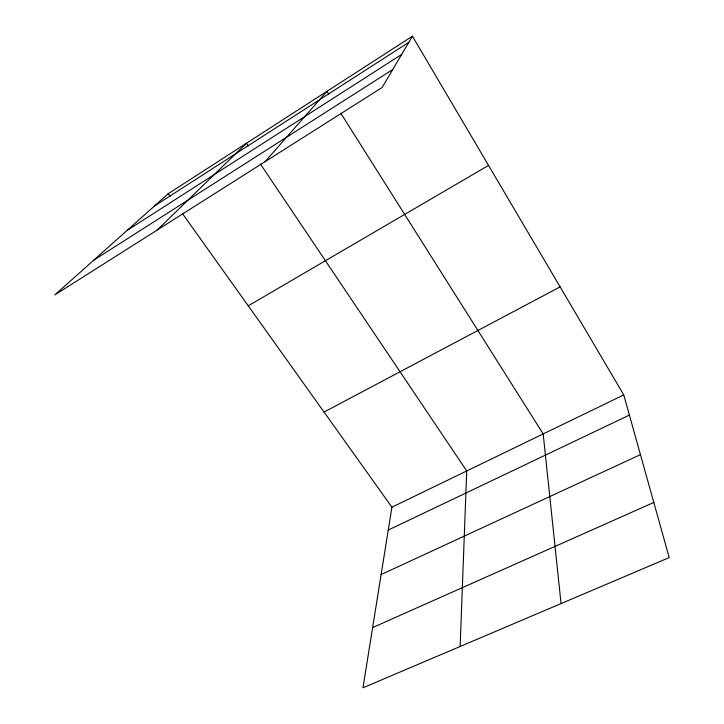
<?xml version="1.0" encoding="UTF-8"?>
<svg xmlns="http://www.w3.org/2000/svg" width="724" height="724" viewBox="0 0 724 724"><rect width="100%" height="100%" fill="white"/><g stroke="black" fill="none" stroke-linecap="round" stroke-linejoin="round"><path stroke-width="1.09" d="M460.138 646.496L466.718 470.971L260.341 163.868M182.52 213.671L391.91 507.198L362.977 687.8L669.211 557.598L623.762 394.924L412.427 36.2L168.258 193.679L54.789 294.949L382.163 87.468L412.427 36.2M265.084 161.669L326.977 91.305L328.787 94.174M157.271 229.988L246.477 143.234L248.368 146.049M154.384 206.059L408.834 42.291M126.999 230.504L401.657 54.445M93.64 260.269L392.752 69.522M248.26 305.827L488.537 165.398M324.053 412.065L560.114 286.885M391.91 507.198L623.762 394.924M388.245 530.068L629.391 415.087M381.123 574.557L640.45 454.654M372.625 627.581L653.808 502.456M168.258 193.679L170.203 196.403M340.814 113.243L543.19 433.938L561.055 603.581"/></g></svg>
